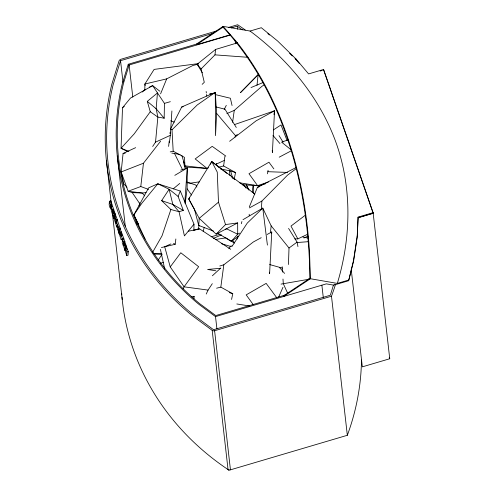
<?xml version="1.0" encoding="UTF-8"?>
<svg xmlns="http://www.w3.org/2000/svg" width="495" height="495" viewBox="0 0 495 495"><rect width="100%" height="100%" fill="white"/><g stroke="black" fill="none" stroke-linecap="round" stroke-linejoin="round"><path stroke-width="0.74" d="M144.843 90.059L144.88 84.02L154.118 69.399L198.415 63.62M185.142 203.792L187.11 188.805L187.271 167.966L180.694 170.162M253.514 193.576L253.588 185.081M193.892 230.175L193.99 224.167L180.328 191.039L157.8 183.787L148.63 187.865L133.867 214.873L145.097 239.122M152.664 146.489L155.529 142.133L157.862 117.067L156.148 108.764L157.447 92.955L147.3 101.357L150.257 111.759L157.862 117.067L164.179 118.218L164.433 103.368L152.652 85.647L149.484 87.083M288.455 264.516L289.012 248.007L271.167 225.862L262.771 208.104L242.989 219.681M159.885 91.247L152.652 85.647L130.513 98.035L122.506 107.755L121.04 148.283L127.735 151.588M112.65 206.576L111.313 206.792L111.233 207.875L109.401 201.273L110.756 200.871L111.783 203.853L111.74 205.023M111.697 207.065L111.066 205.221L111.103 204.249L111.777 204.051L113.726 209.465L113.621 210.938M334.861 284.149L335.065 284.743L348.647 280.727L353.51 260.512L357.211 236.004L358.108 217.095L373.106 212.658L323.606 69.479L308.602 73.916L296.01 58.992L277.621 41.017L261.323 27.72L250.074 31.049L223.127 26.371L196.391 44.123L196.595 44.717L229.668 34.941M348.647 280.727L353.585 261.156L357.285 236.653L358.108 217.095M172.019 129.808L197.183 105.008L215.276 92.355L216.618 113.38L215.529 135.642L215.276 92.355L181.69 106.994L170.478 129.17L172.019 129.808L173.182 151.192L184.456 157.354L184.938 165.825L184.487 166.988L207.077 168.424L208.445 167.786M234.797 124.48L274.539 110.8L272.405 152.516L272.25 150.288M267.145 234.469L271.749 231.957L269.608 273.679L269.509 272.194M261.348 209.379L261.88 201.063L287.564 175.119L296.004 168.845M169.389 142.777L170.317 135.345L171.901 110.96M109.401 201.273L109.148 204.881L110.212 207.943L110.323 206.322L112.117 213.469L112.371 209.861L111.313 206.792M110.651 202.313L110.756 200.871M112.854 212.442L113.033 209.843L113.708 209.645L115.496 214.811L114.821 215.009L114.419 214.057A11.998 1.07 73.5 0 0 113.12 212.485M114.611 218.505L114.673 217.602A8.898 0.798 73.5 0 0 113.701 215.851L114.611 218.505L115.285 218.301M113.516 216.222A8.898 0.798 73.5 0 0 113.671 217.627L113.788 218.301L112.495 213.988A11.998 1.07 73.5 0 1 113.745 214.255L115.799 219.768L115.545 223.375L113.516 216.21L114.19 216.012M114.692 212.999A11.998 1.07 73.5 0 1 115.094 213.852L117.148 219.365L116.461 219.749L116.87 220.943L117.562 220.56L116.207 220.962L115.954 224.563L117.018 227.632L117.222 224.749L117.989 227.298A4.733 0.421 73.5 0 1 117.129 226.011L117.804 225.813A4.733 0.421 73.5 0 0 118.064 226.463M116.461 219.749L116.232 222.991L116.907 222.793M122.5 239.147L122.246 242.754L123.274 245.737L123.527 242.129L122.5 239.147L123.849 238.751L123.162 239.128L122.908 238.404L121.85 239.233L122.5 241.121M123.967 245.359L124.189 242.111L124.882 241.733L121.516 232.223L120.842 232.427L121.256 235.911L121.881 235.422L120.842 232.427M126.683 255.587L126.937 251.986L124.882 246.473A11.998 1.07 73.5 0 0 123.639 246.207L124.932 250.519L124.808 249.845A8.898 0.798 73.5 0 1 124.653 248.434L126.683 255.587L128.032 255.191L128.285 251.584L126.231 246.071M213.692 231.171L198.724 225.429L199.219 218.345L188.713 198.94L211.73 161.562L254.882 194.071M184.821 202.164L187.271 167.966L174.809 175.348M135.642 147.659L123.076 153.456L121.157 171.957L123.83 184.004L126.986 187.221M257.004 85.196L258.118 74.627M168.628 146.421L169.191 141.174M169.995 133.675L170.156 132.171M202.164 84.329L204.287 82.325L201.1 68.941L214.972 54.858L215.572 49.451L237.631 42.787M270.4 232.755L271.167 225.862M143.463 163.214L121.157 171.957L128.125 191.249L140.784 186.528L143.463 163.214L160.658 141.131M252.227 192.196L253.019 185.588M161.407 247.543L175.205 244.283L175.855 238.974M218.697 167.223L223.622 165.967L224.922 156.278M216.606 288.201L220.826 287.125L223.827 264.782L253.329 241.987L261.224 237.693M267.455 173.813L268.086 170.274M232.576 122.37L234.265 110.391L261.904 86.34L264.466 84.701M273.964 114.531L274.539 110.8L256.125 120.823L229.631 141.292M271.514 233.454L271.749 231.957M216.284 165.714L216.686 163.486M136.076 222.23L136.49 219.997M139.114 205.877L139.664 202.901M234.215 178.992L235.564 172.569L223.622 165.967M231.573 299.444L232.774 293.733L220.826 287.125M310.173 278.134L283.437 295.886L283.641 296.48L310.377 278.728L337.324 283.406C350.967 238.404 352.112 189.238 336.705 144.515C320.704 98.666 288.672 59.907 250.074 31.049M203.179 231.283L204.194 227.564M237.056 239.073L237.866 236.152M241.319 223.721L241.925 221.531M235.026 137.078L235.447 135.618L237.371 134.634M213.661 33.153L120.545 60.681L113.176 84.633A276.736 245.693 -6.5 0 0 192.543 314.195L213.574 329.744L330.332 295.224L333.463 285.064L335.065 284.743M197.833 43.696L128.267 64.263L122.475 83.073A266.824 236.888 -6.5 0 0 199.002 304.406L215.517 316.621L216.915 328.866M230.67 34.972L129.133 64.994L123.515 83.253A265.759 235.942 -6.5 0 0 199.733 303.707L215.764 315.562L285.436 294.964M170.88 209.521L179.035 211.724L183.311 210.412L178.113 196.422L169.123 189.251L161.655 200.63L170.88 209.521L162.051 235.769L152.59 252.351M197.728 229.692L199.318 225.429M160.584 93.864L166.679 78.872L192.827 65.507L198.619 64.041M178.113 196.422L180.328 191.039M249.332 206.879L257.437 187.302L295.936 167.626M278.673 297.012L282.961 287.298M183.156 288.833L184.078 286.828L198.637 266.7L180.786 252.753L170.231 266.898L184.078 286.828L208.055 290.095L212.306 283.685M206.254 294.024L208.055 290.095M210.369 164.272L211.73 161.562L226.939 173.411M224.229 109.438L226.295 105.355M228.876 248.731L230.559 246.139L232.068 245.996M232.204 246.126L247.253 223.115L262.771 208.104L267.411 245.105M158.146 260.104L162.1 254.374M150.257 111.759L134.195 133.879L121.04 148.283L128.886 151.328M193.99 224.167L184.425 235.892L179.035 211.724L172.823 204.441L169.123 189.251L157.8 183.787L141.855 203.247L133.867 214.873L138.334 223.858M189.703 197.771L188.713 198.94L194.43 209.175L198.724 225.429M257.586 75.172L240.496 92.59L258.644 74.176M211.73 161.562L217.256 172.124L218.487 202.177L199.219 218.345L216.16 234.135L225.528 224.575L237.662 222.911L237.699 234.222L231.32 241.418L217.763 233.17M212.38 275.783L220.82 268.005M233.027 239.914L231.32 241.418L238.658 236.09M214.149 93.326L215.276 92.355M173.213 188.88L179.747 183.441M223.332 26.965L196.595 44.717M215.572 49.451L197.165 64.239L201.1 68.941M122.506 107.755L124.294 106.326M142.176 92.039L145.159 89.657M122.612 235.174L120.576 236.109L120.13 232.297L119.097 229.315L120.446 228.913L119.809 229.445L119.388 228.214L120.062 228.016L121.683 233.621M119.097 229.315L119.877 235.898L121.114 239.481L123.589 238.206M122.463 239.079L121.114 239.481M305.434 215.127L290.98 226.085L297.841 238.887L307.469 234.339M289.012 248.007L297.087 242.117L288.579 228.418M273.265 111.629L274.539 110.8M273.389 129.888L281.018 124.957L287.112 140.623M239.648 233.114L237.699 234.222L226.784 228.894L225.324 229.303M237.662 222.911L216.16 234.135M249.406 207.912L261.88 201.063M279.205 157.175L291.258 150.82M215.263 164.618L224.124 160.498M310.458 278.202L307.729 279.465L281.061 284.105M155.529 142.133L170.317 135.345M303.924 237.996L308.057 236.103M170.905 243.942L164.705 246.758L170.231 266.898M226.846 113.609L234.265 110.391M213.227 238.466L221.537 234.871M251.027 87.547L263.111 82.517M288.078 139.887L281.593 142.139L291.351 150.004M239.611 182.804L257.598 185.656L268.358 182.036M265.796 183.651L259.275 185.817L242.494 184.759M160.392 263.303L163.27 262.356M219.792 266.019L223.827 264.782M216.228 31.08L120.749 59.32A3.05 2.704 -6.5 0 0 119.023 60.941L111.796 84.391A278.153 246.949 -6.5 0 0 191.571 315.129L212.188 330.351A3.019 2.685 -6.5 0 0 214.601 330.747L331.489 296.202A278.153 246.949 -6.5 0 0 335.418 284.662M228.777 27.367L237.637 24.75A278.153 246.949 -6.5 0 1 245.279 30.016M231.394 27.912L237.309 26.161L242.253 29.824M320.123 71.051L322.245 70.426M110.434 204.256L111.783 203.853M110.385 205.425L111.066 205.221M111.171 208.779L111.845 208.581M112.371 209.861L113.726 209.465M114.673 217.602L115.347 217.404M115.799 219.768L117.148 219.365M120.13 232.297L121.479 231.895M123.527 242.129L124.882 241.733M124.257 244.703A11.998 1.07 73.5 0 1 125.557 246.269L125.959 247.228L126.633 247.03L124.87 241.913M124.839 248.063A8.898 0.798 73.5 0 1 125.81 249.814L125.749 250.718L124.833 248.063L125.507 247.865M126.937 251.986L128.285 251.584M358.306 217.583L373.168 213.19M358.182 217.744L373.18 213.308L323.662 70.005M215.517 316.621L326.329 283.864L333.451 285.101M337.324 283.406L348.579 280.083M373.106 212.658L389.751 358.751L362.321 366.857L351.233 269.565M212.188 330.351L228.034 469.439A3.019 2.685 -6.5 0 0 230.447 469.842L347.335 435.291A278.153 246.949 -6.5 0 0 361.48 360.014M164.433 103.368L170.336 101.685M211.124 236.789L219.904 234.364M193.749 230.336L199.603 228.888L230.701 249.282M257.437 187.302L258.916 186.949M166.679 78.872L144.88 84.02L145.214 85.53M170.212 151.897L173.182 151.192M188.428 231.202L199.603 228.888M181.69 106.994L183.162 106.741M123.076 153.456L125.303 153.085M215.313 239.5L225.893 237.885L234.37 243.07M199.448 181.82L190.464 183.181L187.487 182.791M146.031 192.574L142.325 193.05L132.245 192.58L128.125 191.249L142.325 193.05L144.713 195.909M136.54 223.629L138.025 223.449M308.187 241.696L296.827 242.55M220.597 268.271L207.584 269.466L215.87 270.784M185.996 166.902L184.487 166.988L183.645 161.754M294.81 238.918L297.841 238.887M191.509 296.759L194.516 296.734M153.376 253.681L161.859 253.731M161.698 254.251L154.892 254.04M267.894 171.691L287.502 172.427M214.972 54.858L248.119 57.315M236.82 303.967L249.56 305.984M171.784 153.073L180.149 154.502M220.318 168.857L230.664 170.998L235.564 172.569M302.959 237.056L308.137 238.132M212.157 93.821L209.973 93.289L210.208 94.786M215.071 94.526L230.367 98.239L232.068 105.522M216.185 106.988L224.947 109.191L236.288 127.456M136.546 223.913L138.037 224.303M269.664 264.553L282.323 268.104M221.673 243.775L231.14 246.59M229.272 292.607L232.774 293.733M186.547 181.962L195.841 185.031L196.892 187.091M161.655 200.63L172.823 204.441L183.311 210.412M140.784 186.528L148.543 189.418M170.75 120.799L174.259 122.135M257.883 185.507L259.869 186.578M173.528 243.323L175.205 244.283M225.807 156.067L212.207 146.353L195.172 158.926L207.077 168.424L184.938 165.825L181.888 155.498M228.034 469.439L229.092 470.25A278.153 246.949 -6.5 0 1 121.993 297.155M231.809 177.204L234.847 179.567M267.801 33.592L269.546 35.015M147.3 101.357L156.148 108.764L164.179 118.218M289.594 53.293L292.298 55.941M295.001 58.583L299.475 63.657M232.477 240.465L234.562 242.742M223.127 26.371L236.4 41.648A367.284 253.787 -80.2 0 1 309.561 253.254L310.377 278.728M273.036 135.5L279.96 143.587M279.638 267.64L284.588 273.419M216.618 113.38L235.447 135.618M246.009 188.131L243.49 184.394M273.859 168.869L268.952 162.218L248.985 173.708L257.598 185.656M276.866 297.885L266.155 283.381L246.188 294.872L253.081 304.431M187.11 188.805L191.571 195.086M132.245 192.58L140.196 204.336M279.038 135.618L283.084 142.139M197.567 64.901L202.344 72.815M249.035 189.882L246.188 184.629L248.54 189.95M174.5 153.438L182.333 169.309M287.706 293.356L283.295 283.672L282.985 279.05M389.249 357.285L389.751 358.751M222.824 26.619L223.028 27.219A366.572 253.298 -80.2 0 1 309.87 278.382L310.074 278.982M117.136 219.551L120.062 228.016M111.103 204.249L111.975 206.774M113.033 209.843L114.821 215.009M124.189 242.111L125.959 247.228M116.207 220.962L118.744 228.572A5.841 0.52 73.5 0 1 118.163 228.993A14.114 1.262 73.5 0 0 119.01 233.102L119.246 234.085L117.81 229.631A15.747 1.405 73.5 0 1 117.129 226.011M121.263 235.577L122.296 238.559M110.899 207.566L111.536 209.404M120.13 234.265L119.685 232.904M218.487 202.177L225.528 224.575M230.664 170.998L232.631 178.231M119.388 228.214L119.425 228.374A5.841 0.52 73.5 0 1 119.586 229.476M160.417 249.362L164.699 268.946M297.087 242.117L297.94 246.59M206.143 91.445L206.353 92.973M206.57 94.508L206.78 96.036M229.371 170.342L230.02 175.669M357.211 236.004L357.285 236.653M353.51 260.512L353.585 261.156M323.606 69.479L323.674 70.123M331.489 296.202L347.335 435.291M321.88 285.176L323.272 297.421M296.01 58.992L296.084 59.641M237.309 26.161L237.656 29.236M235.162 40.763L235.509 43.826M214.601 330.747L230.447 469.842M129.133 64.994L132.796 97.131M128.267 64.263L128.44 65.792M120.545 60.681L122.995 82.201M117.272 155.937L125.291 226.339M106.369 160.355L111.27 203.389M112.408 213.382L122.216 299.45M249.171 214.248L249.276 215.746M282.162 266.712L282.521 272.108M193.904 296.406L194.028 298.695M121.795 294.853A278.153 246.949 -6.5 0 1 121.671 293.318M114.085 212.083A11.998 1.07 73.5 0 1 114.351 212.404M119.573 232.427A14.114 1.262 73.5 0 1 118.955 229.488M125.483 249.647A8.898 0.798 73.5 0 1 125.396 249.072M126.491 248.026A8.898 0.798 73.5 0 1 126.689 248.379M126.912 248.843A8.898 0.798 73.5 0 1 127.166 249.418M119.147 229.47A5.841 0.52 73.5 0 1 118.998 229.166M119.536 229.94A5.841 0.52 73.5 0 1 119.468 229.94M115.552 216.16A8.898 0.798 73.5 0 1 115.774 216.631M125.489 244.617A11.998 1.07 73.5 0 1 125.829 245.217"/></g></svg>
